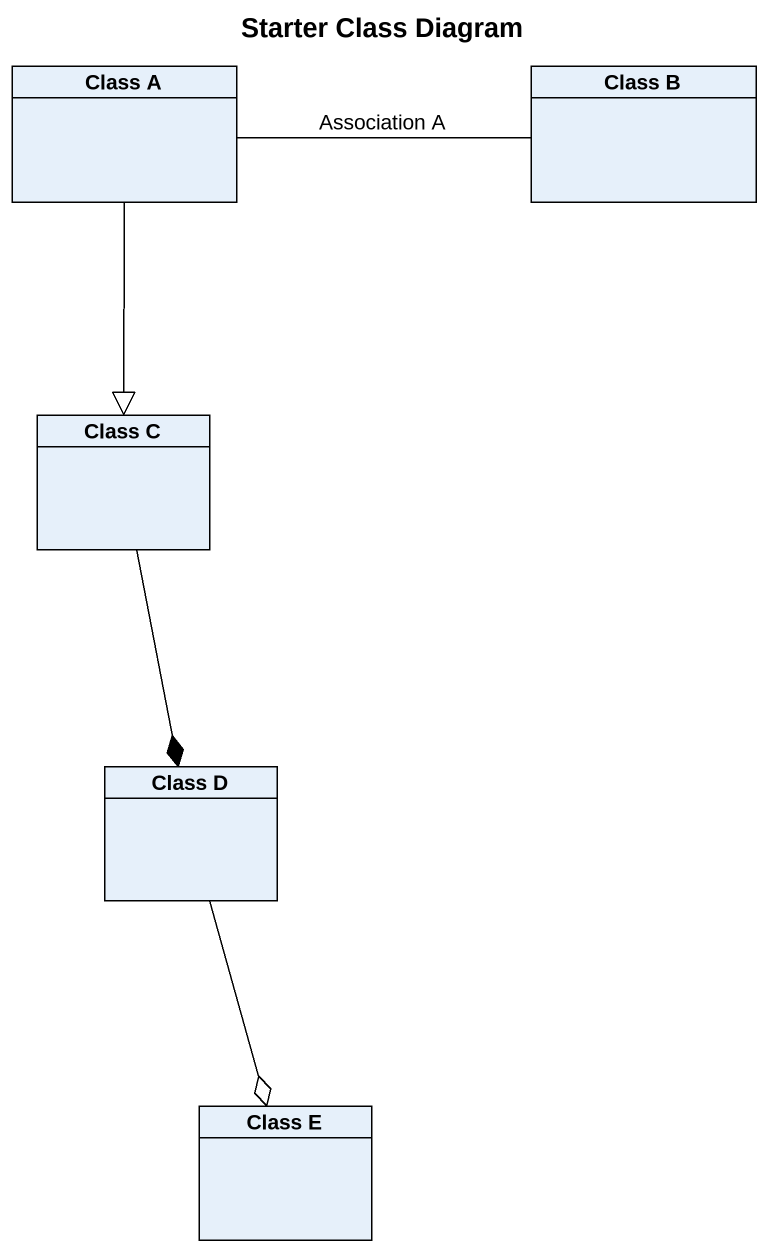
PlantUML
@startuml
title Starter Class Diagram
hide circle
hide empty members
class "Class A" as Class_A
class "Class B" as Class_B
class "Class C" as Class_C
class "Class D" as Class_D
class "Class E" as Class_E
Class_A -right- Class_B : Association A
Class_A --|> Class_C
Class_C --* Class_D
Class_D --o Class_E
@enduml
